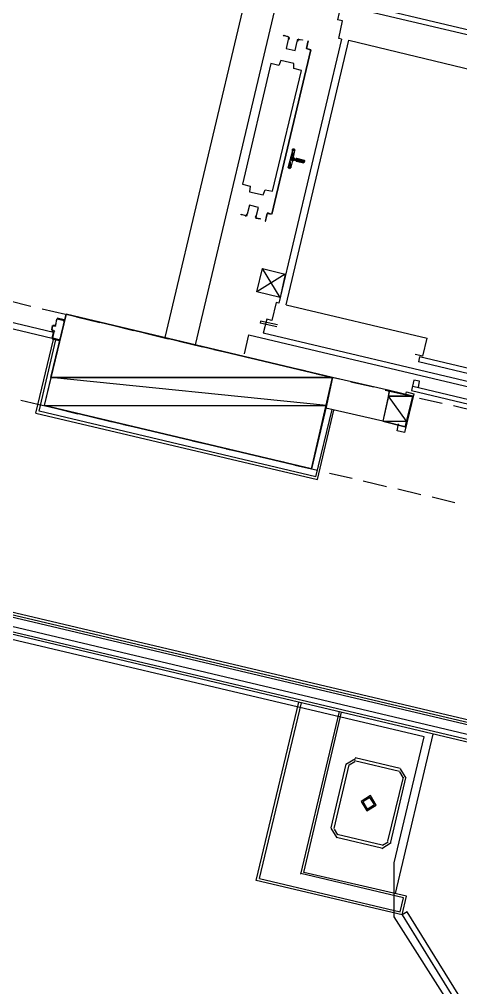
# Model space of a CAD drawing. Header units: feet. Extents: x -84 to 198, y -22 to 181.
# Drawn here: x 43.73 to 53.13, y 44.31 to 64.94 of the extents above; entities that cross this region are included whole.
import ezdxf

# ---------------------------------------------------------------- set-up
doc = ezdxf.new("R2010")
doc.units = ezdxf.units.FT
for name, color, linetype in [('A-AREA-COMUN', 252, 'CONTINUOUS'), ('A-AREA-UNIDAD', 30, 'CONTINUOUS'), ('A-LINEA', 7, 'CONTINUOUS'), ('A-LINEA-FINA', 9, 'CONTINUOUS'), ('A-MURO-CONCRETO', 8, 'CONTINUOUS')]:
    doc.layers.add(name, color=color, linetype=linetype)

msp = doc.modelspace()

# ---------------------------------------------------------------- linework, layer by layer
at = {"layer": 'A-AREA-COMUN'}
msp.add_lwpolyline([(28.768, 55.52), (57.792, 48.64), (57.76, 47.3244), (56.288, 47.3244), (55.68, 47.6089), (55.36, 47.2), (55.68, 46.88), (56.56, 46.8444), (57.312, 46.4), (57.2, 44.7644), (58.432, 44.48), (58.432, 43.3244)], dxfattribs=at)
at = {"layer": 'A-AREA-UNIDAD'}
msp.add_lwpolyline([(52.992, 43.8044), (51.712, 45.8133), (51.712, 46.9689), (52.352, 49.6533), (28.64, 55.2533), (28.608, 56.2489), (29.248, 58.9333), (15.552, 62.1689), (14.688, 62.2044), (14.272, 66.3644), (13.872, 66.3644), (14.048, 63.6444), (13.648, 63.6089), (13.568, 54.3289), (13.952, 48.8889), (14.8, 42.8089)], dxfattribs=at)
at = {"layer": 'A-LINEA'}
for p, q in [((48.7467, 66.2711), (46.8267, 58.1644)), ((47.48, 58.0044), (49.4, 66.1111)), ((58.1467, 63.5644), (50.2267, 65.4444)), ((50.5733, 65.2444), (50.5067, 64.9378)), ((57.5467, 63.6044), (50.5733, 65.2444)), ((50.5867, 64.5244), (49.2533, 58.8978)), ((49.4133, 58.8578), (50.7467, 64.4978)), ((50.7467, 64.4978), (53.7467, 63.7778)), ((49.9333, 64.2978), (49.1067, 60.7911)), ((49.1067, 60.7911), (49.9333, 64.2978)), ((49.9333, 64.2978), (49.84, 64.3244)), ((49.84, 64.3244), (49.92, 64.2978)), ((49.8533, 64.3244), (49.8533, 64.3244)), ((49.8533, 64.3244), (49.8533, 64.3244)), ((49.92, 64.2978), (49.92, 64.2978)), ((49.5867, 62.1511), (49.56, 62.0044)), ((49.5997, 62.1412), (49.5846, 62.1639)), ((49.5467, 61.9378), (49.5067, 61.7911)), ((49.6133, 61.9378), (49.5733, 61.9511)), ((49.5867, 61.9778), (49.6267, 61.9644)), ((49.6133, 61.9244), (49.6133, 61.9244)), ((49.4821, 61.765), (49.5058, 61.7785)), ((49.0933, 60.7911), (49.0133, 60.8178)), ((49.0133, 60.8044), (49.0133, 60.8044)), ((49.0933, 60.8044), (49.0933, 60.8044)), ((49.0933, 60.8044), (49.0933, 60.8044)), ((49.28, 59.0178), (48.9067, 59.6311)), ((43.4933, 58.9511), (43.9733, 58.8311)), ((49.2, 58.9111), (49.1067, 58.5244)), ((49.2533, 58.8978), (49.2, 58.9111)), ((49.4133, 58.8578), (52.4133, 58.1511)), ((44.2133, 58.7778), (44.7067, 58.6578)), ((44.4267, 58.4178), (44.4133, 58.3244)), ((44.48, 58.4311), (44.48, 58.4311)), ((44.4821, 58.405), (44.5061, 58.4198)), ((44.52, 58.5644), (44.4933, 58.4178)), ((44.68, 58.5378), (44.5333, 58.5778)), ((44.5333, 58.5644), (44.5333, 58.5644)), ((44.68, 58.5244), (44.68, 58.5244)), ((44.9467, 58.6044), (45.44, 58.4844)), ((45.68, 58.4311), (46.16, 58.3111)), ((48.8667, 58.5111), (48.8533, 58.4711)), ((49.2133, 58.3911), (48.8533, 58.4711)), ((49.2267, 58.4311), (48.8667, 58.5111)), ((44.4267, 58.3244), (44.4267, 58.3244)), ((44.4533, 58.2844), (44.4267, 58.1511)), ((44.4795, 58.2865), (44.4646, 58.3106)), ((46.4133, 58.2578), (46.8933, 58.1378)), ((48.52, 57.8178), (48.6133, 58.2178)), ((48.6133, 58.2178), (55.88, 56.4978)), ((55.8933, 56.6044), (48.92, 58.2578)), ((44.08, 56.5511), (44.4533, 58.1244)), ((44.4267, 58.1378), (44.5733, 58.0978)), ((44.44, 58.1511), (44.44, 58.1511)), ((44.5733, 58.1111), (44.5733, 58.1111)), ((47.1333, 58.0844), (47.6267, 57.9644)), ((52.32, 57.7644), (52.4133, 58.1511)), ((47.8667, 57.9111), (48.36, 57.8044)), ((52.32, 57.7644), (52.16, 57.8044)), ((48.6, 57.7378), (49.08, 57.6311)), ((52.2533, 57.7511), (52.2267, 57.6444)), ((55.76, 56.8044), (52.2267, 57.6444)), ((55.7733, 56.9111), (52.2533, 57.7511)), ((49.3333, 57.5644), (49.8133, 57.4578)), ((50.0533, 57.3911), (50.5467, 57.2844)), ((51.6133, 57.0311), (50.4, 57.3111)), ((50.7867, 57.2178), (51.28, 57.1111)), ((52.2267, 57.0978), (52.2533, 57.2311)), ((51.52, 57.0444), (52, 56.9378)), ((52.08, 57.0311), (55.6133, 56.1911)), ((52.1067, 57.1244), (55.6267, 56.2978)), ((43.76, 56.8311), (44.24, 56.7111)), ((51.9467, 56.2578), (52.1067, 56.9111)), ((52.2533, 56.8711), (52.7333, 56.7644)), ((44.08, 56.5511), (50.08, 55.1378)), ((44.4933, 56.6578), (44.9733, 56.5378)), ((50.04, 55.1911), (50.3867, 56.6311)), ((50.08, 55.1378), (50.4267, 56.6178)), ((51.4667, 56.3778), (50.2533, 56.6578)), ((52.9733, 56.7111), (53.4667, 56.5911)), ((45.2133, 56.4844), (45.7067, 56.3644)), ((45.9467, 56.3111), (46.44, 56.2044)), ((46.68, 56.1378), (47.16, 56.0311)), ((47.4133, 55.9644), (47.8933, 55.8578)), ((58.44, 48.7911), (29.12, 55.7244)), ((48.1333, 55.7911), (48.6267, 55.6844)), ((58.32, 48.7111), (28.9867, 55.6444)), ((58.3733, 48.7511), (29.0533, 55.6844)), ((48.8667, 55.6178), (49.36, 55.5111)), ((57.8933, 48.4444), (28.56, 55.3911)), ((57.9467, 48.4844), (28.6267, 55.4311)), ((49.6, 55.4444), (50.08, 55.3378)), ((50.3333, 55.2711), (50.8133, 55.1644)), ((51.0533, 55.1111), (51.5467, 54.9911)), ((51.7867, 54.9378), (52.28, 54.8178)), ((52.52, 54.7644), (53, 54.6444)), ((48.7733, 46.5911), (49.68, 50.3911)), ((48.84, 46.6311), (49.7333, 50.3778)), ((49.72, 46.7244), (50.5467, 50.1911)), ((49.7867, 46.7644), (50.5867, 50.1778)), ((52.5333, 49.7111), (51.7333, 46.3111)), ((50.885, 49.1866), (50.6845, 49.0628)), ((50.8697, 49.1218), (50.7494, 49.0475)), ((51.8267, 48.9111), (50.8667, 49.1378)), ((51.84, 48.9778), (50.88, 49.2044)), ((50.68, 49.0711), (50.36, 47.7111)), ((50.7467, 49.0578), (50.4267, 47.6978)), ((51.9689, 48.7727), (51.845, 48.9733)), ((51.5733, 47.4311), (51.9067, 48.7911)), ((51.64, 47.4044), (51.96, 48.7778)), ((51.904, 48.7881), (51.8297, 48.9084)), ((50.3645, 47.7028), (50.4883, 47.5023)), ((50.4294, 47.6875), (50.5036, 47.5671)), ((50.48, 47.5111), (51.44, 47.2844)), ((50.4933, 47.5778), (51.4533, 47.3511)), ((51.4483, 47.2756), (51.6489, 47.3994)), ((51.4636, 47.3405), (51.584, 47.4148)), ((51.9067, 46.2178), (49.72, 46.7378)), ((51.9733, 46.2578), (49.7867, 46.7644)), ((51.88, 45.8578), (48.7733, 46.5911)), ((48.84, 46.6311), (51.84, 45.9244)), ((51.88, 45.8578), (51.9733, 46.2578)), ((51.84, 45.9244), (51.9067, 46.2178))]:
    msp.add_line(p, q, dxfattribs=at)
for points in [[(50.5867, 64.5244), (50.5333, 64.5378), (50.6133, 64.9111), (50.5067, 64.9378)], [(49.44, 64.5778), (49.3467, 64.5911), (49.36, 64.6044), (49.44, 64.5778)], [(49.4531, 64.5169), (49.4076, 64.3242), (49.6002, 64.2786), (49.6458, 64.4713)], [(49.4531, 64.5169), (49.4076, 64.3242), (49.6002, 64.2786), (49.6458, 64.4713)], [(49.4573, 64.5275), (49.4664, 64.5476), (49.4515, 64.5639)], [(49.4643, 64.5162), (49.4796, 64.5497), (49.4547, 64.5768)], [(49.6807, 64.5236), (49.6463, 64.5105), (49.6449, 64.4737)], [(49.6777, 64.5106), (49.6571, 64.5028), (49.6562, 64.4807)], [(49.6667, 64.5244), (49.76, 64.5111), (49.76, 64.4978), (49.6667, 64.5111)], [(49.84, 64.3244), (49.88, 64.4844), (49.84, 64.3244)], [(49.08, 64.0044), (48.48, 61.4311), (48.64, 61.3911), (48.6267, 61.2711), (48.92, 61.2044), (48.96, 61.3111), (49.12, 61.2844), (49.7333, 63.8578), (49.5733, 63.8978), (49.5733, 64.0044), (49.2933, 64.0711), (49.2533, 63.9644), (49.08, 64.0044)], [(49.48, 61.7778), (49.4533, 61.7778), (49.56, 62.1778), (49.5733, 62.1778)], [(49.5846, 61.9372), (49.5695, 61.9348), (49.5605, 61.9224)], [(49.5739, 62.0024), (49.5763, 61.9873), (49.5887, 61.9783)], [(49.64, 61.9778), (49.8, 61.9378), (49.7867, 61.8844), (49.6267, 61.9244)], [(49.64, 61.9778), (49.6267, 61.9778), (49.6267, 61.9778)], [(48.7736, 60.7454), (48.8191, 60.938), (48.6265, 60.9836), (48.5808, 60.791)], [(48.7736, 60.7454), (48.8191, 60.938), (48.6265, 60.9836), (48.5808, 60.791)], [(48.5467, 60.7644), (48.4533, 60.7778), (48.4533, 60.7911), (48.5467, 60.7644)], [(48.546, 60.7519), (48.5804, 60.765), (48.5818, 60.8018)], [(48.5489, 60.7649), (48.5696, 60.7728), (48.5704, 60.7948)], [(48.7623, 60.7594), (48.7471, 60.7259), (48.772, 60.6988)], [(48.7694, 60.7481), (48.7603, 60.7279), (48.7752, 60.7117)], [(48.7733, 60.7111), (48.8533, 60.6978), (48.8533, 60.6844), (48.7733, 60.6978)], [(49, 60.8044), (48.96, 60.6444), (48.9733, 60.6444), (49.0133, 60.8044), (49.0933, 60.7911)], [(49.3867, 59.5111), (48.7867, 59.1378), (48.9067, 59.6311), (49.3867, 59.5111), (49.28, 59.0178), (48.7867, 59.1378)], [(41.5067, 58.8444), (44.4267, 58.1511), (44.4533, 58.2711), (41.5333, 58.9644), (41.5067, 58.8444)], [(44.2533, 56.7111), (49.9467, 55.3644), (50.4, 57.3111), (44.72, 58.6578), (44.2533, 56.7111)], [(44.4533, 58.3111), (44.4267, 58.3244), (44.44, 58.4178), (44.4667, 58.4044)], [(44.48, 58.4178), (44.44, 58.4178), (44.44, 58.4178)], [(44.4933, 58.4178), (44.5333, 58.5644), (44.68, 58.5244), (44.6667, 58.4978), (44.68, 58.4978), (44.68, 58.5244)], [(49.1067, 58.5244), (49, 58.5511), (48.92, 58.2578)], [(44.4133, 58.3111), (44.4533, 58.2978), (44.4533, 58.2978)], [(44.5867, 58.1111), (44.5867, 58.1378), (44.5733, 58.1111), (44.44, 58.1511), (44.4667, 58.2844)], [(50.04, 55.1911), (44.1467, 56.5911), (44.5067, 58.1111)], [(52.2533, 57.2311), (52.1333, 57.2578), (52.08, 57.0311)], [(52.1067, 56.9111), (51.6133, 57.0311), (51.4667, 56.3778), (51.9467, 56.2578)], [(51.96, 56.9511), (51.9733, 57.0044), (52.1333, 56.9644), (51.9333, 56.1378), (51.7733, 56.1778), (51.8, 56.3244)], [(51.205, 48.4), (51.0045, 48.2761), (51.1283, 48.0756), (51.3289, 48.1994), (51.205, 48.4)], [(51.1958, 48.361), (51.0434, 48.2669), (51.1375, 48.1145), (51.2899, 48.2086), (51.1958, 48.361)], [(51.88, 45.8578), (53.3733, 43.4444), (53.48, 43.5111), (51.9867, 45.9244), (51.88, 45.8578)]]:
    msp.add_lwpolyline(points, dxfattribs=at)
at = {"layer": 'A-LINEA-FINA'}
for p, q in [((49.5467, 62.1778), (49.5867, 62.1644)), ((49.56, 62.1778), (49.5867, 62.1778)), ((49.56, 62.1778), (49.5733, 62.1778)), ((49.4933, 61.9511), (49.5467, 61.9378)), ((49.5067, 62.0044), (49.5733, 61.9778)), ((49.5067, 62.0044), (49.5733, 61.9911)), ((49.5067, 61.9911), (49.5867, 61.9778)), ((49.5067, 61.9644), (49.56, 61.9511)), ((49.5067, 61.9511), (49.56, 61.9378)), ((49.52, 62.0178), (49.56, 62.0044)), ((49.6267, 61.9778), (49.8, 61.9378)), ((49.6267, 61.9644), (49.8, 61.9244)), ((49.6267, 61.9644), (49.8, 61.9244)), ((49.6267, 61.9378), (49.7867, 61.8978)), ((49.6267, 61.9244), (49.7867, 61.8844)), ((49.4533, 61.7778), (49.48, 61.7778)), ((49.4667, 61.7911), (49.4933, 61.7778)), ((49.4667, 61.7911), (49.5067, 61.7778))]:
    msp.add_line(p, q, dxfattribs=at)
for points in [[(49.52, 62.0178), (49.56, 62.0044), (49.5467, 62.1644), (49.52, 62.0178)], [(49.5867, 62.1778), (49.5867, 62.1644), (49.5467, 62.1778), (49.5867, 62.1778)], [(49.5867, 62.1644), (49.5467, 62.1778), (49.5467, 62.1778), (49.5867, 62.1644)], [(49.5467, 62.1778), (49.5467, 62.1778), (49.5867, 62.1644), (49.5467, 62.1778)], [(49.5867, 62.1644), (49.5467, 62.1778), (49.5467, 62.1778), (49.5867, 62.1644)], [(49.5467, 62.1778), (49.5467, 62.1778), (49.5867, 62.1644), (49.5467, 62.1778)], [(49.5467, 62.1778), (49.5867, 62.1644), (49.5467, 62.1644), (49.5467, 62.1778), (49.5467, 62.1778)], [(49.5867, 62.1644), (49.5467, 62.1778), (49.5467, 62.1778), (49.5867, 62.1644), (49.5867, 62.1644)], [(49.56, 62.1778), (49.5867, 62.1778), (49.5467, 62.1778), (49.56, 62.1778), (49.56, 62.1778)], [(49.56, 62.0044), (49.5467, 62.1644), (49.5867, 62.1511), (49.56, 62.0044)], [(49.5467, 62.1644), (49.5867, 62.1511), (49.5867, 62.1644), (49.5467, 62.1644), (49.5467, 62.1644)], [(49.5867, 62.1511), (49.5467, 62.1644), (49.5467, 62.1644), (49.5867, 62.1511), (49.5867, 62.1511)], [(49.56, 62.1778), (49.56, 62.1778), (49.5867, 62.1778), (49.56, 62.1778)], [(49.5867, 62.1778), (49.56, 62.1778), (49.5733, 62.1778), (49.5867, 62.1778)], [(49.5733, 62.1778), (49.56, 62.1778), (49.56, 62.1778), (49.5733, 62.1778), (49.5733, 62.1778)], [(49.4667, 61.7911), (49.5067, 61.7911), (49.4933, 61.9511), (49.4667, 61.7911)], [(49.5067, 61.7911), (49.4933, 61.9511), (49.5467, 61.9378), (49.5067, 61.7911)], [(49.5467, 61.9378), (49.4933, 61.9511), (49.4933, 61.9511), (49.5467, 61.9378)], [(49.4933, 61.9511), (49.4933, 61.9511), (49.5467, 61.9378), (49.4933, 61.9511)], [(49.4933, 61.9511), (49.5467, 61.9378), (49.4933, 61.9511), (49.4933, 61.9511), (49.4933, 61.9511)], [(49.4933, 61.9511), (49.5467, 61.9378), (49.5067, 61.9511), (49.4933, 61.9511)], [(49.5067, 62.0044), (49.56, 61.9911), (49.52, 62.0178), (49.5067, 62.0044)], [(49.5067, 62.0044), (49.5067, 62.0044), (49.5733, 61.9778), (49.5067, 62.0044)], [(49.5067, 62.0044), (49.5733, 61.9778), (49.5067, 61.9911), (49.5067, 62.0044), (49.5067, 62.0044)], [(49.5733, 61.9778), (49.5067, 62.0044), (49.5733, 61.9911), (49.5733, 61.9778), (49.5733, 61.9778)], [(49.5733, 61.9911), (49.5067, 62.0044), (49.5067, 62.0044), (49.5733, 61.9911)], [(49.5067, 62.0044), (49.5067, 62.0044), (49.5733, 61.9911), (49.5067, 62.0044), (49.5067, 62.0044)], [(49.5733, 61.9911), (49.5067, 62.0044), (49.56, 61.9911), (49.5733, 61.9911), (49.5733, 61.9911)], [(49.56, 61.9911), (49.5067, 62.0044), (49.5067, 62.0044), (49.56, 61.9911)], [(49.5067, 62.0044), (49.5067, 62.0044), (49.56, 61.9911), (49.5067, 62.0044), (49.5067, 62.0044)], [(49.5067, 61.9644), (49.7867, 61.8978), (49.5067, 61.9911), (49.5067, 61.9644)], [(49.7867, 61.8978), (49.5067, 61.9911), (49.8, 61.9244), (49.7867, 61.8978), (49.7867, 61.8978)], [(49.5867, 61.9778), (49.5067, 61.9911), (49.5733, 61.9778), (49.5867, 61.9778), (49.5867, 61.9778)], [(49.5733, 61.9778), (49.5067, 61.9911), (49.5067, 61.9911), (49.5733, 61.9778)], [(49.5067, 61.9911), (49.5067, 61.9911), (49.5733, 61.9778), (49.5067, 61.9911), (49.5067, 61.9911)], [(49.5067, 61.9644), (49.5067, 61.9644), (49.56, 61.9511), (49.5067, 61.9644)], [(49.5067, 61.9644), (49.56, 61.9511), (49.5067, 61.9511), (49.5067, 61.9644), (49.5067, 61.9644)], [(49.56, 61.9511), (49.5067, 61.9644), (49.5067, 61.9644), (49.56, 61.9511)], [(49.5067, 61.9644), (49.5067, 61.9644), (49.56, 61.9511), (49.5067, 61.9644), (49.5067, 61.9644)], [(49.56, 61.9511), (49.5067, 61.9644), (49.5067, 61.9644), (49.56, 61.9511)], [(49.5067, 61.9644), (49.5067, 61.9644), (49.56, 61.9511), (49.5067, 61.9644), (49.5067, 61.9644)], [(49.56, 61.9511), (49.5067, 61.9644), (49.5733, 61.9511), (49.56, 61.9511), (49.56, 61.9511)], [(49.5733, 61.9511), (49.5067, 61.9644), (49.5067, 61.9644), (49.5733, 61.9511)], [(49.5067, 61.9644), (49.5067, 61.9644), (49.5733, 61.9511), (49.5067, 61.9644), (49.5067, 61.9644)], [(49.5467, 61.9378), (49.5067, 61.9511), (49.56, 61.9378), (49.5467, 61.9378), (49.5467, 61.9378)], [(49.56, 61.9378), (49.5067, 61.9511), (49.56, 61.9511), (49.56, 61.9378), (49.56, 61.9378)], [(49.56, 61.9911), (49.52, 62.0178), (49.56, 62.0044), (49.56, 61.9911)], [(49.56, 62.0044), (49.52, 62.0178), (49.52, 62.0178), (49.56, 62.0044), (49.56, 62.0044)], [(49.6133, 61.9378), (49.6133, 61.9378), (49.7867, 61.8978), (49.6133, 61.9378)], [(49.6133, 61.9378), (49.7867, 61.8978), (49.6267, 61.9378), (49.6133, 61.9378), (49.6133, 61.9378)], [(49.7867, 61.8978), (49.6133, 61.9378), (49.6133, 61.9378), (49.7867, 61.8978)], [(49.6133, 61.9378), (49.6133, 61.9378), (49.7867, 61.8978), (49.6133, 61.9378), (49.6133, 61.9378)], [(49.7867, 61.8978), (49.6133, 61.9378), (49.6133, 61.9378), (49.7867, 61.8978)], [(49.6133, 61.9378), (49.6133, 61.9378), (49.7867, 61.8978), (49.6133, 61.9378), (49.6133, 61.9378)], [(49.8, 61.9378), (49.6267, 61.9778), (49.6267, 61.9778), (49.8, 61.9378)], [(49.6267, 61.9778), (49.6267, 61.9778), (49.8, 61.9378), (49.6267, 61.9778)], [(49.6267, 61.9778), (49.8, 61.9378), (49.6267, 61.9644), (49.6267, 61.9778), (49.6267, 61.9778)], [(49.8, 61.9378), (49.6267, 61.9778), (49.6267, 61.9778), (49.8, 61.9378)], [(49.6267, 61.9778), (49.6267, 61.9778), (49.8, 61.9378), (49.6267, 61.9778), (49.6267, 61.9778)], [(49.64, 61.9778), (49.8, 61.9378), (49.6267, 61.9778), (49.64, 61.9778), (49.64, 61.9778)], [(49.8, 61.9244), (49.6267, 61.9644), (49.6267, 61.9644), (49.8, 61.9244)], [(49.6267, 61.9644), (49.6267, 61.9644), (49.8, 61.9244), (49.6267, 61.9644), (49.6267, 61.9644)], [(49.8, 61.9244), (49.6267, 61.9644), (49.6267, 61.9644), (49.8, 61.9244)], [(49.6267, 61.9644), (49.6267, 61.9644), (49.8, 61.9244), (49.6267, 61.9644), (49.6267, 61.9644)], [(49.8, 61.9244), (49.6267, 61.9644), (49.6267, 61.9644), (49.8, 61.9244)], [(49.6267, 61.9644), (49.6267, 61.9644), (49.8, 61.9244), (49.6267, 61.9644)], [(49.8, 61.9244), (49.6267, 61.9644), (49.6267, 61.9644), (49.8, 61.9244), (49.8, 61.9244)], [(49.8, 61.9244), (49.6267, 61.9644), (49.8, 61.9378), (49.8, 61.9244), (49.8, 61.9244)], [(49.6267, 61.9378), (49.6267, 61.9378), (49.7867, 61.8978), (49.6267, 61.9378)], [(49.6267, 61.9378), (49.7867, 61.8978), (49.6267, 61.9244), (49.6267, 61.9378), (49.6267, 61.9378)], [(49.7867, 61.8978), (49.6267, 61.9378), (49.6267, 61.9378), (49.7867, 61.8978)], [(49.6267, 61.9378), (49.6267, 61.9378), (49.7867, 61.8978), (49.6267, 61.9378), (49.6267, 61.9378)], [(49.7867, 61.8978), (49.6267, 61.9378), (49.6267, 61.9378), (49.7867, 61.8978)], [(49.6267, 61.9378), (49.6267, 61.9378), (49.7867, 61.8978), (49.6267, 61.9378)], [(49.7867, 61.8978), (49.6267, 61.9378), (49.6267, 61.9378), (49.7867, 61.8978), (49.7867, 61.8978)], [(49.7867, 61.8844), (49.6267, 61.9244), (49.6267, 61.9244), (49.7867, 61.8844)], [(49.6267, 61.9244), (49.6267, 61.9244), (49.7867, 61.8844), (49.6267, 61.9244), (49.6267, 61.9244)], [(49.7867, 61.8844), (49.6267, 61.9244), (49.7867, 61.8978), (49.7867, 61.8844), (49.7867, 61.8844)], [(49.64, 61.9778), (49.64, 61.9778), (49.8, 61.9378), (49.64, 61.9778)], [(49.4667, 61.7911), (49.4933, 61.7778), (49.4533, 61.7778), (49.4667, 61.7911), (49.4667, 61.7911)], [(49.4933, 61.7778), (49.48, 61.7778), (49.4533, 61.7778), (49.4933, 61.7778)], [(49.48, 61.7778), (49.4533, 61.7778), (49.4533, 61.7778), (49.48, 61.7778)], [(49.4533, 61.7778), (49.4533, 61.7778), (49.48, 61.7778), (49.4533, 61.7778)], [(49.48, 61.7778), (49.4533, 61.7778), (49.4533, 61.7778), (49.48, 61.7778)], [(49.4533, 61.7778), (49.4533, 61.7778), (49.48, 61.7778), (49.4533, 61.7778), (49.4533, 61.7778)], [(49.4933, 61.7778), (49.4533, 61.7778), (49.4533, 61.7778), (49.4933, 61.7778)], [(49.4533, 61.7778), (49.4533, 61.7778), (49.4933, 61.7778), (49.4533, 61.7778), (49.4533, 61.7778)], [(49.5067, 61.7778), (49.4667, 61.7911), (49.4933, 61.7778), (49.5067, 61.7778)], [(49.4933, 61.7778), (49.4667, 61.7911), (49.4667, 61.7911), (49.4933, 61.7778)], [(49.4667, 61.7911), (49.4667, 61.7911), (49.4933, 61.7778), (49.4667, 61.7911)], [(49.4933, 61.7778), (49.4667, 61.7911), (49.4667, 61.7911), (49.4933, 61.7778), (49.4933, 61.7778)], [(49.5067, 61.7778), (49.4667, 61.7911), (49.5067, 61.7911), (49.5067, 61.7778), (49.5067, 61.7778)]]:
    msp.add_lwpolyline(points, dxfattribs=at)
at = {"layer": 'A-MURO-CONCRETO'}
for points in [[(44.72, 58.6578), (50.4, 57.3111), (44.4, 57.3111), (44.72, 58.6578), (44.72, 58.6578)], [(44.4, 57.3111), (44.2533, 56.7111), (50.2667, 56.7111), (44.4, 57.3111)], [(44.4, 57.3111), (50.4, 57.3111), (50.2667, 56.7111), (44.4, 57.3111), (44.4, 57.3111)], [(51.6133, 57.0311), (52.1067, 56.9111), (51.5867, 56.9111), (51.6133, 57.0311), (51.6133, 57.0311)], [(51.5867, 56.9111), (51.4667, 56.3778), (51.9733, 56.3778), (51.5867, 56.9111)], [(51.5867, 56.9111), (52.1067, 56.9111), (51.9733, 56.3778), (51.5867, 56.9111), (51.5867, 56.9111)], [(44.2533, 56.7111), (50.2667, 56.7111), (49.9467, 55.3644), (44.2533, 56.7111), (44.2533, 56.7111)], [(51.4667, 56.3778), (51.9733, 56.3778), (51.9467, 56.2578), (51.4667, 56.3778), (51.4667, 56.3778)]]:
    msp.add_lwpolyline(points, dxfattribs=at)

doc.saveas('drawing.dxf')
